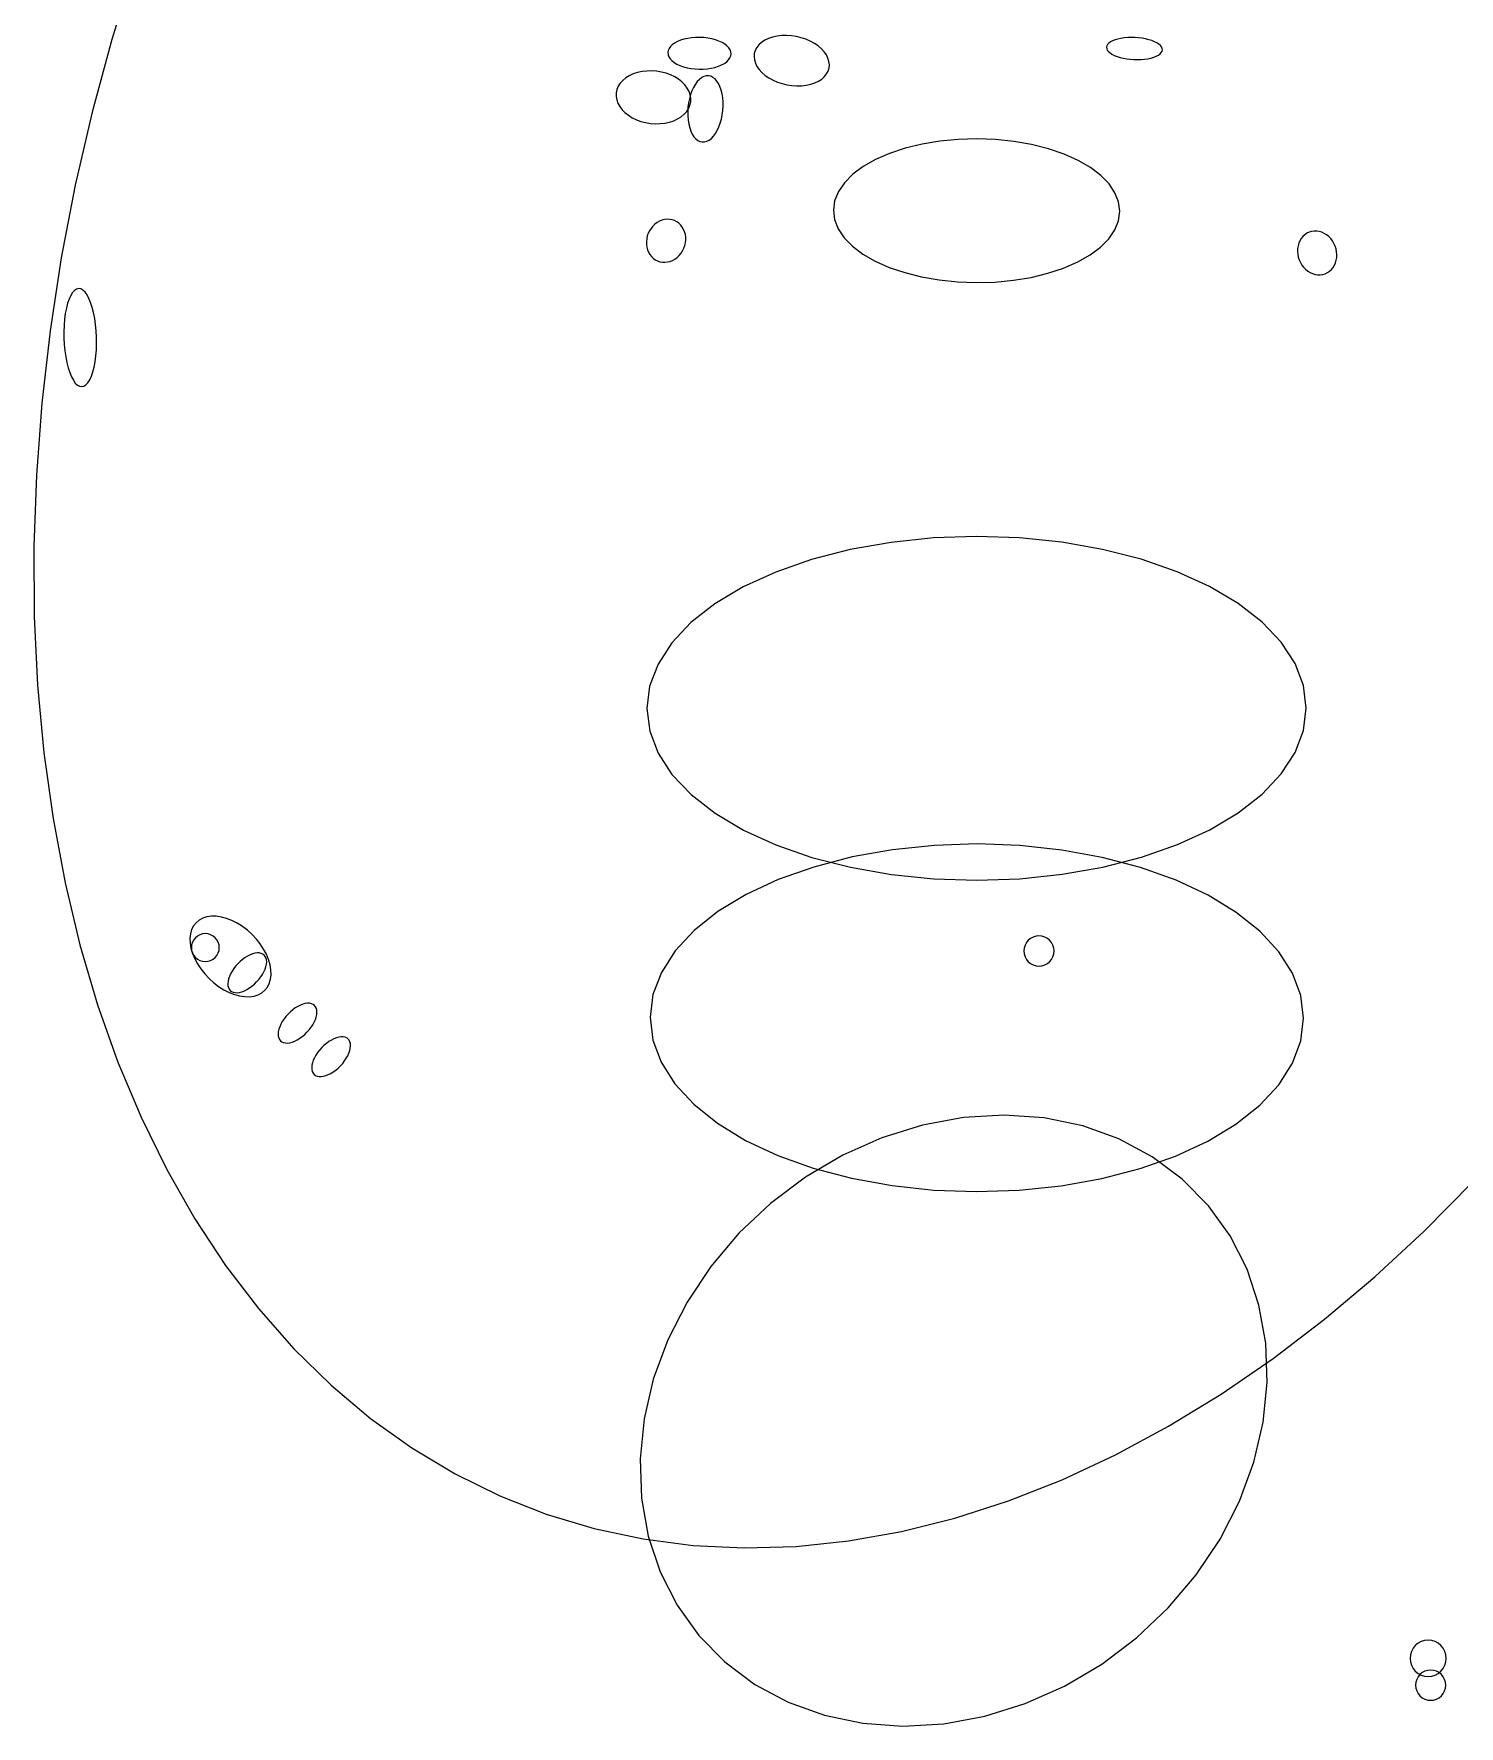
# Model space of a CAD drawing. Extents: x -1 to 217, y -22 to 302.
# Drawn here: x 134.99 to 170.96, y 23.6 to 66.29 of the extents above; entities that cross this region are included whole.
import ezdxf

# ---------------------------------------------------------------- set-up
doc = ezdxf.new("R2010")
doc.units = 0

msp = doc.modelspace()

# ---------------------------------------------------------------- linework, layer by layer
at = {"layer": 'CIRCLES'}
for p, q in [((139.184, 43.569), (139.123, 43.536)), ((139.25, 43.589), (139.184, 43.569)), ((139.319, 43.596), (139.25, 43.589)), ((139.388, 43.589), (139.319, 43.596)), ((139.454, 43.569), (139.388, 43.589)), ((139.515, 43.536), (139.454, 43.569)), ((138.973, 43.312), (138.967, 43.243)), ((138.967, 43.243), (138.973, 43.175)), ((138.994, 43.378), (138.973, 43.312)), ((138.973, 43.175), (138.994, 43.109)), ((139.026, 43.439), (138.994, 43.378)), ((139.07, 43.493), (139.026, 43.439)), ((139.123, 43.536), (139.07, 43.493)), ((139.568, 43.493), (139.515, 43.536)), ((139.612, 43.439), (139.568, 43.493)), ((139.644, 43.378), (139.612, 43.439)), ((139.665, 43.312), (139.644, 43.378)), ((139.644, 43.109), (139.665, 43.175)), ((139.671, 43.243), (139.665, 43.312)), ((139.665, 43.175), (139.671, 43.243)), ((159.984, 43.233), (159.977, 43.159)), ((159.977, 43.159), (159.984, 43.084)), ((160.006, 43.305), (159.984, 43.233)), ((160.041, 43.371), (160.006, 43.305)), ((160.089, 43.429), (160.041, 43.371)), ((160.147, 43.476), (160.089, 43.429)), ((160.213, 43.511), (160.147, 43.476)), ((160.284, 43.533), (160.213, 43.511)), ((160.359, 43.54), (160.284, 43.533)), ((160.433, 43.533), (160.359, 43.54)), ((160.505, 43.511), (160.433, 43.533)), ((160.571, 43.476), (160.505, 43.511)), ((160.628, 43.429), (160.571, 43.476)), ((160.676, 43.371), (160.628, 43.429)), ((160.711, 43.305), (160.676, 43.371)), ((160.733, 43.233), (160.711, 43.305)), ((160.74, 43.159), (160.733, 43.233)), ((160.733, 43.084), (160.74, 43.159)), ((138.994, 43.109), (139.026, 43.048)), ((139.026, 43.048), (139.07, 42.994)), ((139.07, 42.994), (139.123, 42.951)), ((139.123, 42.951), (139.184, 42.918)), ((139.184, 42.918), (139.25, 42.898)), ((139.25, 42.898), (139.319, 42.891)), ((139.319, 42.891), (139.388, 42.898)), ((139.388, 42.898), (139.454, 42.918)), ((139.454, 42.918), (139.515, 42.951)), ((139.515, 42.951), (139.568, 42.994)), ((139.568, 42.994), (139.612, 43.048)), ((139.612, 43.048), (139.644, 43.109)), ((159.984, 43.084), (160.006, 43.013)), ((160.006, 43.013), (160.041, 42.947)), ((160.041, 42.947), (160.089, 42.889)), ((160.089, 42.889), (160.147, 42.842)), ((160.147, 42.842), (160.213, 42.806)), ((160.213, 42.806), (160.284, 42.785)), ((160.284, 42.785), (160.359, 42.777)), ((160.359, 42.777), (160.433, 42.785)), ((160.433, 42.785), (160.505, 42.806)), ((160.505, 42.806), (160.571, 42.842)), ((160.571, 42.842), (160.628, 42.889)), ((160.628, 42.889), (160.676, 42.947)), ((160.676, 42.947), (160.711, 43.013)), ((160.711, 43.013), (160.733, 43.084)), ((169.856, 25.639), (169.799, 25.57)), ((169.926, 25.696), (169.856, 25.639)), ((170.005, 25.738), (169.926, 25.696)), ((170.091, 25.764), (170.005, 25.738)), ((170.18, 25.773), (170.091, 25.764)), ((170.269, 25.764), (170.18, 25.773)), ((170.355, 25.738), (170.269, 25.764)), ((170.434, 25.696), (170.355, 25.738)), ((170.504, 25.639), (170.434, 25.696)), ((170.561, 25.57), (170.504, 25.639)), ((169.731, 25.405), (169.722, 25.315)), ((169.722, 25.315), (169.731, 25.226)), ((169.757, 25.491), (169.731, 25.405)), ((169.731, 25.226), (169.757, 25.14)), ((169.799, 25.57), (169.757, 25.491)), ((170.603, 25.491), (170.561, 25.57)), ((170.629, 25.405), (170.603, 25.491)), ((170.603, 25.14), (170.629, 25.226)), ((170.638, 25.315), (170.629, 25.405)), ((170.629, 25.226), (170.638, 25.315)), ((169.757, 25.14), (169.799, 25.061)), ((169.799, 25.061), (169.856, 24.992)), ((169.856, 24.992), (169.926, 24.935)), ((169.891, 24.784), (169.869, 24.712)), ((169.926, 24.85), (169.891, 24.784)), ((169.926, 24.935), (170.005, 24.892)), ((169.974, 24.908), (169.926, 24.85)), ((170.031, 24.955), (169.974, 24.908)), ((170.005, 24.892), (170.091, 24.866)), ((170.097, 24.991), (170.031, 24.955)), ((170.091, 24.866), (170.18, 24.857)), ((170.169, 25.012), (170.097, 24.991)), ((170.244, 25.02), (170.169, 25.012)), ((170.18, 24.857), (170.269, 24.866)), ((170.318, 25.012), (170.244, 25.02)), ((170.269, 24.866), (170.355, 24.892)), ((170.39, 24.991), (170.318, 25.012)), ((170.355, 24.892), (170.434, 24.935)), ((170.456, 24.955), (170.39, 24.991)), ((170.434, 24.935), (170.504, 24.992)), ((170.513, 24.908), (170.456, 24.955)), ((170.504, 24.992), (170.561, 25.061)), ((170.561, 24.85), (170.513, 24.908)), ((170.561, 25.061), (170.603, 25.14)), ((170.596, 24.784), (170.561, 24.85)), ((170.618, 24.712), (170.596, 24.784)), ((169.869, 24.712), (169.862, 24.638)), ((169.862, 24.638), (169.869, 24.564)), ((169.869, 24.564), (169.891, 24.492)), ((169.891, 24.492), (169.926, 24.426)), ((169.926, 24.426), (169.974, 24.368)), ((169.974, 24.368), (170.031, 24.321)), ((170.456, 24.321), (170.513, 24.368)), ((170.513, 24.368), (170.561, 24.426)), ((170.561, 24.426), (170.596, 24.492)), ((170.596, 24.492), (170.618, 24.564)), ((170.625, 24.638), (170.618, 24.712)), ((170.618, 24.564), (170.625, 24.638)), ((170.031, 24.321), (170.097, 24.285)), ((170.097, 24.285), (170.169, 24.264)), ((170.169, 24.264), (170.244, 24.256)), ((170.244, 24.256), (170.318, 24.264)), ((170.318, 24.264), (170.39, 24.285)), ((170.39, 24.285), (170.456, 24.321))]:
    msp.add_line(p, q, dxfattribs=at)
at = {"layer": 'ELLIPSES'}
for p, q in [((137.52, 67.967), (136.957, 66.149)), ((151.493, 66.181), (151.399, 66.16)), ((151.592, 66.196), (151.493, 66.181)), ((151.694, 66.204), (151.592, 66.196)), ((151.799, 66.205), (151.694, 66.204)), ((151.903, 66.2), (151.799, 66.205)), ((152.005, 66.187), (151.903, 66.2)), ((152.103, 66.168), (152.005, 66.187)), ((153.534, 66.177), (153.441, 66.133)), ((153.637, 66.212), (153.534, 66.177)), ((153.748, 66.236), (153.637, 66.212)), ((153.866, 66.25), (153.748, 66.236)), ((153.987, 66.253), (153.866, 66.25)), ((154.111, 66.245), (153.987, 66.253)), ((154.236, 66.226), (154.111, 66.245)), ((154.358, 66.197), (154.236, 66.226)), ((154.476, 66.158), (154.358, 66.197)), ((162.426, 66.179), (162.348, 66.163)), ((162.509, 66.191), (162.426, 66.179)), ((162.597, 66.199), (162.509, 66.191)), ((162.688, 66.202), (162.597, 66.199)), ((162.78, 66.2), (162.688, 66.202)), ((162.872, 66.194), (162.78, 66.2)), ((162.962, 66.182), (162.872, 66.194)), ((163.049, 66.167), (162.962, 66.182)), ((136.957, 66.149), (136.463, 64.319)), ((151.001, 65.873), (150.993, 65.821)), ((150.993, 65.821), (150.999, 65.768)), ((150.999, 65.768), (151.018, 65.716)), ((151.022, 65.924), (151.001, 65.873)), ((151.057, 65.973), (151.022, 65.924)), ((151.104, 66.019), (151.057, 65.973)), ((151.163, 66.061), (151.104, 66.019)), ((151.232, 66.099), (151.163, 66.061)), ((151.312, 66.132), (151.232, 66.099)), ((151.399, 66.16), (151.312, 66.132)), ((152.196, 66.143), (152.103, 66.168)), ((152.282, 66.112), (152.196, 66.143)), ((152.36, 66.076), (152.282, 66.112)), ((152.428, 66.035), (152.36, 66.076)), ((152.485, 65.991), (152.428, 66.035)), ((152.53, 65.943), (152.485, 65.991)), ((152.563, 65.892), (152.53, 65.943)), ((152.582, 65.84), (152.563, 65.892)), ((152.58, 65.736), (152.588, 65.788)), ((152.588, 65.788), (152.582, 65.84)), ((153.174, 65.801), (153.167, 65.72)), ((153.198, 65.878), (153.174, 65.801)), ((153.237, 65.952), (153.198, 65.878)), ((153.291, 66.019), (153.237, 65.952)), ((153.36, 66.08), (153.291, 66.019)), ((153.441, 66.133), (153.36, 66.08)), ((154.587, 66.11), (154.476, 66.158)), ((154.691, 66.053), (154.587, 66.11)), ((154.785, 65.989), (154.691, 66.053)), ((154.868, 65.918), (154.785, 65.989)), ((154.937, 65.843), (154.868, 65.918)), ((154.993, 65.763), (154.937, 65.843)), ((155.034, 65.681), (154.993, 65.763)), ((162.07, 65.991), (162.062, 65.956)), ((162.062, 65.956), (162.067, 65.919)), ((162.067, 65.919), (162.083, 65.883)), ((162.09, 66.026), (162.07, 65.991)), ((162.083, 65.883), (162.111, 65.847)), ((162.121, 66.059), (162.09, 66.026)), ((162.111, 65.847), (162.151, 65.813)), ((162.163, 66.09), (162.121, 66.059)), ((162.151, 65.813), (162.2, 65.78)), ((162.216, 66.117), (162.163, 66.09)), ((162.2, 65.78), (162.26, 65.75)), ((162.278, 66.142), (162.216, 66.117)), ((162.26, 65.75), (162.328, 65.723)), ((162.348, 66.163), (162.278, 66.142)), ((163.13, 66.147), (163.049, 66.167)), ((163.206, 66.123), (163.13, 66.147)), ((163.274, 66.096), (163.206, 66.123)), ((163.334, 66.066), (163.274, 66.096)), ((163.319, 65.729), (163.371, 65.757)), ((163.384, 66.034), (163.334, 66.066)), ((163.371, 65.757), (163.413, 65.788)), ((163.423, 66), (163.384, 66.034)), ((163.413, 65.788), (163.445, 65.821)), ((163.451, 65.964), (163.423, 66)), ((163.445, 65.821), (163.464, 65.855)), ((163.467, 65.928), (163.451, 65.964)), ((163.464, 65.855), (163.472, 65.891)), ((163.472, 65.891), (163.467, 65.928)), ((150.227, 65.318), (150.119, 65.283)), ((150.342, 65.344), (150.227, 65.318)), ((150.462, 65.357), (150.342, 65.344)), ((150.584, 65.36), (150.462, 65.357)), ((150.707, 65.351), (150.584, 65.36)), ((150.829, 65.331), (150.707, 65.351)), ((150.948, 65.3), (150.829, 65.331)), ((151.018, 65.716), (151.051, 65.666)), ((151.051, 65.666), (151.096, 65.618)), ((151.096, 65.618), (151.153, 65.573)), ((151.153, 65.573), (151.221, 65.532)), ((151.221, 65.532), (151.299, 65.496)), ((151.299, 65.496), (151.385, 65.465)), ((151.385, 65.465), (151.478, 65.44)), ((151.478, 65.44), (151.576, 65.421)), ((151.576, 65.421), (151.678, 65.409)), ((151.678, 65.409), (151.782, 65.403)), ((151.782, 65.403), (151.886, 65.405)), ((151.886, 65.405), (151.989, 65.413)), ((151.989, 65.413), (152.088, 65.428)), ((152.088, 65.428), (152.182, 65.449)), ((152.182, 65.449), (152.269, 65.476)), ((152.269, 65.476), (152.348, 65.509)), ((152.348, 65.509), (152.418, 65.547)), ((152.418, 65.547), (152.477, 65.59)), ((152.477, 65.59), (152.524, 65.636)), ((152.524, 65.636), (152.558, 65.685)), ((152.558, 65.685), (152.58, 65.736)), ((153.167, 65.72), (153.176, 65.637)), ((153.176, 65.637), (153.201, 65.554)), ((153.201, 65.554), (153.242, 65.472)), ((153.242, 65.472), (153.297, 65.392)), ((153.297, 65.392), (153.367, 65.317)), ((153.367, 65.317), (153.45, 65.246)), ((154.998, 65.283), (155.037, 65.357)), ((155.059, 65.598), (155.034, 65.681)), ((155.037, 65.357), (155.06, 65.435)), ((155.068, 65.516), (155.059, 65.598)), ((155.06, 65.435), (155.068, 65.516)), ((162.328, 65.723), (162.404, 65.7)), ((162.404, 65.7), (162.486, 65.68)), ((162.486, 65.68), (162.573, 65.664)), ((162.573, 65.664), (162.663, 65.653)), ((162.663, 65.653), (162.755, 65.647)), ((162.755, 65.647), (162.847, 65.645)), ((162.847, 65.645), (162.937, 65.648)), ((162.937, 65.648), (163.025, 65.655)), ((163.025, 65.655), (163.109, 65.668)), ((163.109, 65.668), (163.186, 65.684)), ((163.186, 65.684), (163.257, 65.705)), ((163.257, 65.705), (163.319, 65.729)), ((149.708, 64.889), (149.69, 64.804)), ((149.742, 64.971), (149.708, 64.889)), ((149.791, 65.047), (149.742, 64.971)), ((149.855, 65.118), (149.791, 65.047)), ((149.931, 65.182), (149.855, 65.118)), ((150.02, 65.237), (149.931, 65.182)), ((150.119, 65.283), (150.02, 65.237)), ((151.061, 65.259), (150.948, 65.3)), ((151.167, 65.208), (151.061, 65.259)), ((151.264, 65.148), (151.167, 65.208)), ((151.349, 65.08), (151.264, 65.148)), ((151.423, 65.006), (151.349, 65.08)), ((151.483, 64.926), (151.423, 65.006)), ((151.528, 64.842), (151.483, 64.926)), ((151.64, 64.943), (151.599, 64.856)), ((151.686, 65.022), (151.64, 64.943)), ((151.736, 65.09), (151.686, 65.022)), ((151.79, 65.146), (151.736, 65.09)), ((151.846, 65.189), (151.79, 65.146)), ((151.904, 65.219), (151.846, 65.189)), ((151.962, 65.235), (151.904, 65.219)), ((152.02, 65.237), (151.962, 65.235)), ((152.077, 65.224), (152.02, 65.237)), ((152.131, 65.197), (152.077, 65.224)), ((152.183, 65.157), (152.131, 65.197)), ((152.229, 65.104), (152.183, 65.157)), ((152.271, 65.038), (152.229, 65.104)), ((152.308, 64.962), (152.271, 65.038)), ((152.338, 64.876), (152.308, 64.962)), ((153.45, 65.246), (153.544, 65.182)), ((153.544, 65.182), (153.648, 65.126)), ((153.648, 65.126), (153.759, 65.077)), ((153.759, 65.077), (153.877, 65.038)), ((153.877, 65.038), (153.999, 65.009)), ((153.999, 65.009), (154.124, 64.991)), ((154.124, 64.991), (154.248, 64.983)), ((154.248, 64.983), (154.369, 64.986)), ((154.369, 64.986), (154.487, 64.999)), ((154.487, 64.999), (154.598, 65.024)), ((154.598, 65.024), (154.701, 65.058)), ((154.701, 65.058), (154.794, 65.102)), ((154.794, 65.102), (154.875, 65.155)), ((154.875, 65.155), (154.944, 65.216)), ((154.944, 65.216), (154.998, 65.283)), ((149.69, 64.804), (149.688, 64.717)), ((149.688, 64.717), (149.702, 64.63)), ((149.702, 64.63), (149.732, 64.544)), ((149.732, 64.544), (149.777, 64.46)), ((151.515, 64.552), (151.5, 64.444)), ((151.536, 64.658), (151.515, 64.552)), ((151.518, 64.416), (151.551, 64.497)), ((151.558, 64.756), (151.528, 64.842)), ((151.565, 64.76), (151.536, 64.658)), ((151.551, 64.497), (151.57, 64.582)), ((151.572, 64.669), (151.558, 64.756)), ((151.599, 64.856), (151.565, 64.76)), ((151.57, 64.582), (151.572, 64.669)), ((152.361, 64.782), (152.338, 64.876)), ((152.377, 64.682), (152.361, 64.782)), ((152.386, 64.577), (152.377, 64.682)), ((152.38, 64.359), (152.387, 64.469)), ((152.387, 64.469), (152.386, 64.577)), ((136.463, 64.319), (136.038, 62.48)), ((149.777, 64.46), (149.837, 64.381)), ((149.837, 64.381), (149.91, 64.306)), ((149.91, 64.306), (149.996, 64.239)), ((149.996, 64.239), (150.093, 64.179)), ((150.093, 64.179), (150.198, 64.128)), ((150.198, 64.128), (150.312, 64.086)), ((150.312, 64.086), (150.43, 64.055)), ((150.43, 64.055), (150.552, 64.035)), ((150.552, 64.035), (150.675, 64.026)), ((150.798, 64.029), (150.918, 64.043)), ((150.918, 64.043), (151.032, 64.068)), ((151.032, 64.068), (151.14, 64.104)), ((151.14, 64.104), (151.239, 64.149)), ((151.239, 64.149), (151.328, 64.205)), ((151.328, 64.205), (151.405, 64.268)), ((151.405, 64.268), (151.468, 64.339)), ((151.468, 64.339), (151.518, 64.416)), ((151.5, 64.444), (151.494, 64.334)), ((151.494, 64.334), (151.495, 64.226)), ((151.495, 64.226), (151.503, 64.121)), ((151.503, 64.121), (151.519, 64.02)), ((152.281, 63.947), (152.316, 64.043)), ((152.316, 64.043), (152.344, 64.144)), ((152.344, 64.144), (152.366, 64.251)), ((152.366, 64.251), (152.38, 64.359)), ((150.675, 64.026), (150.798, 64.029)), ((151.519, 64.02), (151.543, 63.926)), ((151.543, 63.926), (151.573, 63.841)), ((151.573, 63.841), (151.609, 63.764)), ((151.609, 63.764), (151.651, 63.699)), ((151.651, 63.699), (151.698, 63.646)), ((151.698, 63.646), (151.749, 63.605)), ((151.977, 63.584), (152.035, 63.614)), ((152.035, 63.614), (152.091, 63.657)), ((152.091, 63.657), (152.144, 63.713)), ((152.144, 63.713), (152.195, 63.781)), ((152.195, 63.781), (152.24, 63.859)), ((152.24, 63.859), (152.281, 63.947)), ((158.32, 63.631), (157.856, 63.586)), ((158.791, 63.644), (158.32, 63.631)), ((159.263, 63.627), (158.791, 63.644)), ((159.727, 63.579), (159.263, 63.627)), ((151.749, 63.605), (151.803, 63.579)), ((151.803, 63.579), (151.86, 63.566)), ((151.86, 63.566), (151.918, 63.568)), ((151.918, 63.568), (151.977, 63.584)), ((156.589, 63.279), (156.233, 63.124)), ((156.983, 63.409), (156.589, 63.279)), ((157.408, 63.512), (156.983, 63.409)), ((157.856, 63.586), (157.408, 63.512)), ((160.174, 63.501), (159.727, 63.579)), ((160.598, 63.394), (160.174, 63.501)), ((160.99, 63.261), (160.598, 63.394)), ((161.345, 63.103), (160.99, 63.261)), ((155.921, 62.947), (155.657, 62.751)), ((156.233, 63.124), (155.921, 62.947)), ((161.656, 62.923), (161.345, 63.103)), ((161.918, 62.725), (161.656, 62.923)), ((136.038, 62.48), (135.684, 60.64)), ((155.447, 62.539), (155.295, 62.315)), ((155.657, 62.751), (155.447, 62.539)), ((162.126, 62.512), (161.918, 62.725)), ((162.277, 62.287), (162.126, 62.512)), ((155.201, 62.083), (155.169, 61.847)), ((155.295, 62.315), (155.201, 62.083)), ((162.369, 62.054), (162.277, 62.287)), ((162.398, 61.817), (162.369, 62.054)), ((150.666, 61.492), (150.615, 61.443)), ((150.722, 61.533), (150.666, 61.492)), ((150.782, 61.567), (150.722, 61.533)), ((150.844, 61.592), (150.782, 61.567)), ((150.909, 61.609), (150.844, 61.592)), ((150.974, 61.616), (150.909, 61.609)), ((151.038, 61.614), (150.974, 61.616)), ((151.101, 61.602), (151.038, 61.614)), ((151.162, 61.582), (151.101, 61.602)), ((151.218, 61.553), (151.162, 61.582)), ((151.271, 61.516), (151.218, 61.553)), ((151.317, 61.471), (151.271, 61.516)), ((155.169, 61.847), (155.199, 61.61)), ((155.199, 61.61), (155.291, 61.377)), ((162.273, 61.348), (162.367, 61.581)), ((162.367, 61.581), (162.398, 61.817)), ((150.458, 61.125), (150.451, 61.054)), ((150.451, 61.054), (150.451, 60.984)), ((150.474, 61.195), (150.458, 61.125)), ((150.499, 61.263), (150.474, 61.195)), ((150.53, 61.328), (150.499, 61.263)), ((150.569, 61.388), (150.53, 61.328)), ((150.615, 61.443), (150.569, 61.388)), ((151.357, 61.419), (151.317, 61.471)), ((151.39, 61.362), (151.357, 61.419)), ((151.416, 61.299), (151.39, 61.362)), ((151.434, 61.233), (151.416, 61.299)), ((151.443, 61.164), (151.434, 61.233)), ((151.436, 61.022), (151.444, 61.093)), ((151.444, 61.093), (151.443, 61.164)), ((155.291, 61.377), (155.442, 61.152)), ((155.442, 61.152), (155.65, 60.938)), ((161.91, 60.913), (162.12, 61.125)), ((162.12, 61.125), (162.273, 61.348)), ((166.944, 61.077), (166.916, 61.014)), ((166.978, 61.134), (166.944, 61.077)), ((167.02, 61.184), (166.978, 61.134)), ((167.068, 61.228), (167.02, 61.184)), ((167.121, 61.263), (167.068, 61.228)), ((167.178, 61.291), (167.121, 61.263)), ((167.239, 61.309), (167.178, 61.291)), ((167.302, 61.318), (167.239, 61.309)), ((167.367, 61.317), (167.302, 61.318)), ((167.432, 61.308), (167.367, 61.317)), ((167.495, 61.288), (167.432, 61.308)), ((167.557, 61.26), (167.495, 61.288)), ((167.616, 61.224), (167.557, 61.26)), ((167.671, 61.179), (167.616, 61.224)), ((167.721, 61.128), (167.671, 61.179)), ((167.765, 61.071), (167.721, 61.128)), ((167.802, 61.008), (167.765, 61.071)), ((135.684, 60.64), (135.401, 58.804)), ((150.451, 60.984), (150.461, 60.915)), ((150.461, 60.915), (150.478, 60.848)), ((150.478, 60.848), (150.504, 60.786)), ((150.504, 60.786), (150.537, 60.728)), ((150.537, 60.728), (150.577, 60.677)), ((150.577, 60.677), (150.624, 60.632)), ((150.624, 60.632), (150.676, 60.595)), ((151.172, 60.614), (151.228, 60.656)), ((151.228, 60.656), (151.279, 60.704)), ((151.279, 60.704), (151.325, 60.759)), ((151.325, 60.759), (151.364, 60.82)), ((151.364, 60.82), (151.396, 60.884)), ((151.396, 60.884), (151.42, 60.952)), ((151.42, 60.952), (151.436, 61.022)), ((155.65, 60.938), (155.912, 60.74)), ((155.912, 60.74), (156.223, 60.561)), ((161.335, 60.54), (161.647, 60.717)), ((161.647, 60.717), (161.91, 60.913)), ((166.886, 60.878), (166.883, 60.807)), ((166.883, 60.807), (166.889, 60.734)), ((166.897, 60.948), (166.886, 60.878)), ((166.889, 60.734), (166.903, 60.663)), ((166.916, 61.014), (166.897, 60.948)), ((166.903, 60.663), (166.926, 60.593)), ((167.832, 60.941), (167.802, 61.008)), ((167.855, 60.871), (167.832, 60.941)), ((167.869, 60.799), (167.855, 60.871)), ((167.861, 60.586), (167.872, 60.656)), ((167.875, 60.727), (167.869, 60.799)), ((167.872, 60.656), (167.875, 60.727)), ((150.676, 60.595), (150.732, 60.566)), ((150.732, 60.566), (150.793, 60.545)), ((150.793, 60.545), (150.856, 60.534)), ((150.856, 60.534), (150.92, 60.532)), ((150.92, 60.532), (150.986, 60.539)), ((150.986, 60.539), (151.05, 60.555)), ((151.05, 60.555), (151.113, 60.58)), ((151.113, 60.58), (151.172, 60.614)), ((156.223, 60.561), (156.578, 60.403)), ((156.578, 60.403), (156.97, 60.27)), ((156.97, 60.27), (157.394, 60.163)), ((160.16, 60.152), (160.585, 60.255)), ((160.585, 60.255), (160.978, 60.385)), ((160.978, 60.385), (161.335, 60.54)), ((166.926, 60.593), (166.956, 60.526)), ((166.956, 60.526), (166.993, 60.463)), ((166.993, 60.463), (167.037, 60.406)), ((167.037, 60.406), (167.087, 60.354)), ((167.087, 60.354), (167.142, 60.31)), ((167.142, 60.31), (167.201, 60.274)), ((167.201, 60.274), (167.263, 60.245)), ((167.263, 60.245), (167.327, 60.226)), ((167.327, 60.226), (167.391, 60.216)), ((167.391, 60.216), (167.456, 60.216)), ((167.456, 60.216), (167.519, 60.225)), ((167.519, 60.225), (167.58, 60.243)), ((167.58, 60.243), (167.638, 60.27)), ((167.638, 60.27), (167.691, 60.306)), ((167.691, 60.306), (167.738, 60.35)), ((167.738, 60.35), (167.78, 60.4)), ((167.78, 60.4), (167.815, 60.457)), ((167.815, 60.457), (167.842, 60.52)), ((167.842, 60.52), (167.861, 60.586)), ((135.969, 59.769), (135.923, 59.696)), ((136.018, 59.823), (135.969, 59.769)), ((136.07, 59.856), (136.018, 59.823)), ((136.124, 59.868), (136.07, 59.856)), ((136.178, 59.859), (136.124, 59.868)), ((136.232, 59.83), (136.178, 59.859)), ((136.284, 59.779), (136.232, 59.83)), ((136.335, 59.709), (136.284, 59.779)), ((157.394, 60.163), (157.841, 60.085)), ((157.841, 60.085), (158.305, 60.037)), ((158.305, 60.037), (158.777, 60.019)), ((158.777, 60.019), (159.248, 60.033)), ((159.248, 60.033), (159.712, 60.077)), ((159.712, 60.077), (160.16, 60.152)), ((135.812, 59.374), (135.786, 59.239)), ((135.843, 59.497), (135.812, 59.374)), ((135.881, 59.605), (135.843, 59.497)), ((135.923, 59.696), (135.881, 59.605)), ((136.382, 59.621), (136.335, 59.709)), ((136.426, 59.515), (136.382, 59.621)), ((136.466, 59.395), (136.426, 59.515)), ((136.5, 59.261), (136.466, 59.395)), ((135.754, 58.939), (135.748, 58.781)), ((135.766, 59.093), (135.754, 58.939)), ((135.786, 59.239), (135.766, 59.093)), ((136.528, 59.117), (136.5, 59.261)), ((136.55, 58.964), (136.528, 59.117)), ((136.565, 58.806), (136.55, 58.964)), ((135.401, 58.804), (135.191, 56.976)), ((135.748, 58.781), (135.75, 58.619)), ((135.75, 58.619), (135.758, 58.458)), ((136.574, 58.644), (136.565, 58.806)), ((136.575, 58.483), (136.574, 58.644)), ((135.758, 58.458), (135.774, 58.299)), ((135.774, 58.299), (135.796, 58.147)), ((135.796, 58.147), (135.824, 58.002)), ((136.538, 58.024), (136.557, 58.17)), ((136.557, 58.17), (136.57, 58.324)), ((136.57, 58.324), (136.575, 58.483)), ((135.824, 58.002), (135.858, 57.869)), ((135.858, 57.869), (135.897, 57.748)), ((135.897, 57.748), (135.941, 57.643)), ((135.941, 57.643), (135.989, 57.554)), ((136.401, 57.567), (136.443, 57.658)), ((136.443, 57.658), (136.48, 57.766)), ((136.48, 57.766), (136.512, 57.889)), ((136.512, 57.889), (136.538, 58.024)), ((135.989, 57.554), (136.039, 57.484)), ((136.039, 57.484), (136.092, 57.434)), ((136.092, 57.434), (136.146, 57.404)), ((136.146, 57.404), (136.2, 57.395)), ((136.2, 57.395), (136.253, 57.407)), ((136.253, 57.407), (136.305, 57.44)), ((136.305, 57.44), (136.355, 57.494)), ((136.355, 57.494), (136.401, 57.567)), ((135.191, 56.976), (135.055, 55.162)), ((135.055, 55.162), (134.992, 53.368)), ((134.992, 53.368), (135.003, 51.6)), ((156.626, 53.467), (155.596, 53.284)), ((157.694, 53.579), (156.626, 53.467)), ((158.78, 53.617), (157.694, 53.579)), ((159.866, 53.581), (158.78, 53.617)), ((160.934, 53.471), (159.866, 53.581)), ((161.964, 53.29), (160.934, 53.471)), ((154.62, 53.032), (153.715, 52.716)), ((155.596, 53.284), (154.62, 53.032)), ((162.941, 53.04), (161.964, 53.29)), ((163.846, 52.725), (162.941, 53.04)), ((153.715, 52.716), (152.897, 52.342)), ((164.665, 52.352), (163.846, 52.725)), ((152.897, 52.342), (152.18, 51.914)), ((165.383, 51.926), (164.665, 52.352)), ((152.18, 51.914), (151.575, 51.442)), ((165.988, 51.455), (165.383, 51.926)), ((135.003, 51.6), (135.087, 49.862)), ((151.575, 51.442), (151.094, 50.933)), ((166.47, 50.947), (165.988, 51.455)), ((151.094, 50.933), (150.745, 50.395)), ((166.82, 50.41), (166.47, 50.947)), ((150.745, 50.395), (150.533, 49.839)), ((167.033, 49.853), (166.82, 50.41)), ((135.087, 49.862), (135.245, 48.159)), ((150.533, 49.839), (150.462, 49.273)), ((167.105, 49.287), (167.033, 49.853)), ((150.462, 49.273), (150.534, 48.707)), ((167.034, 48.721), (167.105, 49.287)), ((150.534, 48.707), (150.747, 48.15)), ((166.822, 48.165), (167.034, 48.721)), ((135.245, 48.159), (135.477, 46.497)), ((150.747, 48.15), (151.097, 47.613)), ((166.473, 47.627), (166.822, 48.165)), ((151.097, 47.613), (151.579, 47.105)), ((165.992, 47.118), (166.473, 47.627)), ((151.579, 47.105), (152.184, 46.634)), ((165.388, 46.646), (165.992, 47.118)), ((152.184, 46.634), (152.902, 46.208)), ((164.67, 46.219), (165.388, 46.646)), ((135.477, 46.497), (135.78, 44.881)), ((152.902, 46.208), (153.721, 45.835)), ((163.852, 45.844), (164.67, 46.219)), ((153.721, 45.835), (154.626, 45.52)), ((156.663, 45.712), (155.642, 45.53)), ((157.722, 45.823), (156.663, 45.712)), ((158.798, 45.859), (157.722, 45.823)), ((159.874, 45.819), (158.798, 45.859)), ((160.932, 45.706), (159.874, 45.819)), ((161.953, 45.52), (160.932, 45.706)), ((162.948, 45.528), (163.852, 45.844)), ((154.674, 45.277), (153.776, 44.96)), ((154.626, 45.52), (155.603, 45.27)), ((155.642, 45.53), (154.674, 45.277)), ((155.603, 45.27), (156.634, 45.089)), ((160.941, 45.093), (161.972, 45.276)), ((162.92, 45.265), (161.953, 45.52)), ((161.972, 45.276), (162.948, 45.528)), ((163.817, 44.945), (162.92, 45.265)), ((135.78, 44.881), (136.155, 43.315)), ((153.776, 44.96), (152.965, 44.583)), ((156.634, 45.089), (157.701, 44.979)), ((157.701, 44.979), (158.787, 44.943)), ((158.787, 44.943), (159.874, 44.981)), ((159.874, 44.981), (160.941, 45.093)), ((164.627, 44.565), (163.817, 44.945)), ((152.965, 44.583), (152.253, 44.153)), ((165.338, 44.133), (164.627, 44.565)), ((139.256, 43.985), (139.164, 43.936)), ((139.36, 44.018), (139.256, 43.985)), ((139.474, 44.034), (139.36, 44.018)), ((139.596, 44.033), (139.474, 44.034)), ((139.724, 44.014), (139.596, 44.033)), ((139.856, 43.978), (139.724, 44.014)), ((139.99, 43.926), (139.856, 43.978)), ((152.253, 44.153), (151.653, 43.677)), ((165.936, 43.655), (165.338, 44.133)), ((138.944, 43.594), (138.931, 43.479)), ((138.975, 43.698), (138.944, 43.594)), ((139.022, 43.791), (138.975, 43.698)), ((139.086, 43.871), (139.022, 43.791)), ((139.164, 43.936), (139.086, 43.871)), ((140.124, 43.858), (139.99, 43.926)), ((140.254, 43.776), (140.124, 43.858)), ((140.38, 43.681), (140.254, 43.776)), ((140.498, 43.575), (140.38, 43.681)), ((140.607, 43.459), (140.498, 43.575)), ((151.653, 43.677), (151.175, 43.163)), ((166.413, 43.14), (165.936, 43.655)), ((136.155, 43.315), (136.601, 41.804)), ((138.931, 43.479), (138.935, 43.357)), ((138.935, 43.357), (138.957, 43.229)), ((138.957, 43.229), (138.996, 43.098)), ((140.704, 43.336), (140.607, 43.459)), ((140.789, 43.207), (140.704, 43.336)), ((140.86, 43.075), (140.789, 43.207)), ((151.175, 43.163), (150.828, 42.62)), ((166.759, 42.596), (166.413, 43.14)), ((138.996, 43.098), (139.051, 42.965)), ((139.051, 42.965), (139.121, 42.833)), ((139.121, 42.833), (139.206, 42.705)), ((139.206, 42.705), (139.304, 42.581)), ((140.036, 42.714), (139.993, 42.649)), ((140.085, 42.777), (140.036, 42.714)), ((140.139, 42.837), (140.085, 42.777)), ((140.197, 42.893), (140.139, 42.837)), ((140.258, 42.945), (140.197, 42.893)), ((140.321, 42.991), (140.258, 42.945)), ((140.386, 43.03), (140.321, 42.991)), ((140.449, 43.062), (140.386, 43.03)), ((140.512, 43.086), (140.449, 43.062)), ((140.573, 43.102), (140.512, 43.086)), ((140.63, 43.11), (140.573, 43.102)), ((140.682, 43.109), (140.63, 43.11)), ((140.73, 43.099), (140.682, 43.109)), ((140.771, 43.081), (140.73, 43.099)), ((140.806, 43.055), (140.771, 43.081)), ((140.798, 42.634), (140.827, 42.699)), ((140.834, 43.021), (140.806, 43.055)), ((140.827, 42.699), (140.849, 42.763)), ((140.853, 42.981), (140.834, 43.021)), ((140.849, 42.763), (140.862, 42.824)), ((140.865, 42.934), (140.853, 42.981)), ((140.915, 42.943), (140.86, 43.075)), ((140.862, 42.824), (140.868, 42.881)), ((140.868, 42.881), (140.865, 42.934)), ((140.954, 42.811), (140.915, 42.943)), ((140.975, 42.683), (140.954, 42.811)), ((139.304, 42.581), (139.413, 42.466)), ((139.413, 42.466), (139.531, 42.359)), ((139.531, 42.359), (139.656, 42.264)), ((139.656, 42.264), (139.787, 42.182)), ((139.892, 42.393), (139.887, 42.336)), ((139.887, 42.336), (139.89, 42.283)), ((139.89, 42.283), (139.902, 42.236)), ((139.906, 42.454), (139.892, 42.393)), ((139.927, 42.518), (139.906, 42.454)), ((139.957, 42.583), (139.927, 42.518)), ((139.993, 42.649), (139.957, 42.583)), ((140.433, 42.226), (140.496, 42.272)), ((140.496, 42.272), (140.557, 42.324)), ((140.557, 42.324), (140.615, 42.38)), ((140.615, 42.38), (140.669, 42.44)), ((140.669, 42.44), (140.718, 42.503)), ((140.718, 42.503), (140.761, 42.568)), ((140.761, 42.568), (140.798, 42.634)), ((140.888, 42.25), (140.935, 42.342)), ((140.935, 42.342), (140.966, 42.447)), ((140.966, 42.447), (140.979, 42.561)), ((140.979, 42.561), (140.975, 42.683)), ((150.828, 42.62), (150.616, 42.058)), ((166.968, 42.033), (166.759, 42.596)), ((139.787, 42.182), (139.92, 42.115)), ((139.902, 42.236), (139.921, 42.196)), ((139.92, 42.115), (140.054, 42.063)), ((139.921, 42.196), (139.949, 42.162)), ((139.949, 42.162), (139.983, 42.136)), ((139.983, 42.136), (140.025, 42.118)), ((140.025, 42.118), (140.072, 42.108)), ((140.054, 42.063), (140.186, 42.027)), ((140.072, 42.108), (140.125, 42.107)), ((140.125, 42.107), (140.182, 42.115)), ((140.182, 42.115), (140.242, 42.131)), ((140.186, 42.027), (140.315, 42.008)), ((140.242, 42.131), (140.305, 42.155)), ((140.305, 42.155), (140.369, 42.187)), ((140.315, 42.008), (140.437, 42.006)), ((140.369, 42.187), (140.433, 42.226)), ((140.437, 42.006), (140.551, 42.022)), ((140.551, 42.022), (140.655, 42.055)), ((140.655, 42.055), (140.746, 42.105)), ((140.746, 42.105), (140.825, 42.17)), ((140.825, 42.17), (140.888, 42.25)), ((141.9, 41.84), (141.843, 41.832)), ((141.952, 41.839), (141.9, 41.84)), ((142, 41.829), (141.952, 41.839)), ((150.616, 42.058), (150.545, 41.486)), ((167.038, 41.461), (166.968, 42.033)), ((136.601, 41.804), (137.115, 40.353)), ((141.306, 41.444), (141.263, 41.379)), ((141.355, 41.507), (141.306, 41.444)), ((141.409, 41.567), (141.355, 41.507)), ((141.467, 41.623), (141.409, 41.567)), ((141.528, 41.675), (141.467, 41.623)), ((141.591, 41.721), (141.528, 41.675)), ((141.656, 41.76), (141.591, 41.721)), ((141.719, 41.792), (141.656, 41.76)), ((141.782, 41.816), (141.719, 41.792)), ((141.843, 41.832), (141.782, 41.816)), ((142.041, 41.811), (142, 41.829)), ((142.076, 41.785), (142.041, 41.811)), ((142.068, 41.364), (142.097, 41.429)), ((142.104, 41.751), (142.076, 41.785)), ((142.097, 41.429), (142.119, 41.493)), ((142.123, 41.711), (142.104, 41.751)), ((142.119, 41.493), (142.132, 41.554)), ((142.135, 41.664), (142.123, 41.711)), ((142.132, 41.554), (142.138, 41.611)), ((142.138, 41.611), (142.135, 41.664)), ((150.545, 41.486), (150.615, 40.913)), ((166.967, 40.889), (167.038, 41.461)), ((141.162, 41.123), (141.157, 41.066)), ((141.157, 41.066), (141.16, 41.013)), ((141.16, 41.013), (141.172, 40.966)), ((141.176, 41.184), (141.162, 41.123)), ((141.197, 41.248), (141.176, 41.184)), ((141.227, 41.313), (141.197, 41.248)), ((141.263, 41.379), (141.227, 41.313)), ((141.703, 40.956), (141.766, 41.002)), ((141.766, 41.002), (141.827, 41.054)), ((141.827, 41.054), (141.885, 41.11)), ((141.885, 41.11), (141.939, 41.17)), ((141.939, 41.17), (141.988, 41.233)), ((141.988, 41.233), (142.031, 41.298)), ((142.031, 41.298), (142.068, 41.364)), ((142.689, 40.985), (142.629, 40.969)), ((142.746, 40.993), (142.689, 40.985)), ((142.799, 40.992), (142.746, 40.993)), ((142.847, 40.982), (142.799, 40.992)), ((142.888, 40.965), (142.847, 40.982)), ((141.172, 40.966), (141.191, 40.926)), ((141.191, 40.926), (141.219, 40.892)), ((141.219, 40.892), (141.253, 40.866)), ((141.253, 40.866), (141.295, 40.848)), ((141.295, 40.848), (141.342, 40.838)), ((141.342, 40.838), (141.395, 40.837)), ((141.395, 40.837), (141.452, 40.845)), ((141.452, 40.845), (141.512, 40.861)), ((141.512, 40.861), (141.575, 40.885)), ((141.575, 40.885), (141.639, 40.917)), ((141.639, 40.917), (141.703, 40.956)), ((142.153, 40.597), (142.11, 40.532)), ((142.202, 40.66), (142.153, 40.597)), ((142.256, 40.72), (142.202, 40.66)), ((142.314, 40.777), (142.256, 40.72)), ((142.375, 40.828), (142.314, 40.777)), ((142.438, 40.874), (142.375, 40.828)), ((142.502, 40.913), (142.438, 40.874)), ((142.566, 40.945), (142.502, 40.913)), ((142.629, 40.969), (142.566, 40.945)), ((142.923, 40.938), (142.888, 40.965)), ((142.915, 40.517), (142.944, 40.582)), ((142.95, 40.905), (142.923, 40.938)), ((142.944, 40.582), (142.966, 40.646)), ((142.97, 40.864), (142.95, 40.905)), ((142.966, 40.646), (142.979, 40.707)), ((142.981, 40.817), (142.97, 40.864)), ((142.979, 40.707), (142.984, 40.764)), ((142.984, 40.764), (142.981, 40.817)), ((150.615, 40.913), (150.824, 40.351)), ((166.755, 40.326), (166.967, 40.889)), ((137.115, 40.353), (137.697, 38.966)), ((142.009, 40.277), (142.004, 40.219)), ((142.004, 40.219), (142.007, 40.167)), ((142.007, 40.167), (142.018, 40.12)), ((142.022, 40.338), (142.009, 40.277)), ((142.044, 40.401), (142.022, 40.338)), ((142.073, 40.466), (142.044, 40.401)), ((142.11, 40.532), (142.073, 40.466)), ((142.55, 40.11), (142.613, 40.155)), ((142.613, 40.155), (142.674, 40.207)), ((142.674, 40.207), (142.732, 40.263)), ((142.732, 40.263), (142.786, 40.324)), ((142.786, 40.324), (142.835, 40.387)), ((142.835, 40.387), (142.878, 40.452)), ((142.878, 40.452), (142.915, 40.517)), ((150.824, 40.351), (151.17, 39.807)), ((166.408, 39.784), (166.755, 40.326)), ((142.018, 40.12), (142.038, 40.079)), ((142.038, 40.079), (142.065, 40.045)), ((142.065, 40.045), (142.1, 40.019)), ((142.1, 40.019), (142.141, 40.001)), ((142.141, 40.001), (142.189, 39.992)), ((142.189, 39.992), (142.242, 39.991)), ((142.242, 39.991), (142.299, 39.998)), ((142.299, 39.998), (142.359, 40.014)), ((142.359, 40.014), (142.422, 40.039)), ((142.422, 40.039), (142.486, 40.071)), ((142.486, 40.071), (142.55, 40.11)), ((151.17, 39.807), (151.646, 39.292)), ((165.93, 39.27), (166.408, 39.784)), ((151.646, 39.292), (152.245, 38.814)), ((137.697, 38.966), (138.345, 37.647)), ((158.453, 38.958), (157.418, 38.767)), ((159.483, 39.019), (158.453, 38.958)), ((160.492, 38.947), (159.483, 39.019)), ((161.462, 38.745), (160.492, 38.947)), ((165.33, 38.794), (165.93, 39.27)), ((152.245, 38.814), (152.955, 38.382)), ((156.396, 38.448), (155.406, 38.007)), ((157.418, 38.767), (156.396, 38.448)), ((162.376, 38.416), (161.462, 38.745)), ((164.618, 38.364), (165.33, 38.794)), ((152.955, 38.382), (153.766, 38.002)), ((153.766, 38.002), (154.662, 37.682)), ((155.406, 38.007), (154.463, 37.452)), ((163.218, 37.965), (162.376, 38.416)), ((163.806, 37.987), (164.618, 38.364)), ((138.345, 37.647), (139.056, 36.4)), ((154.662, 37.682), (155.629, 37.427)), ((161.941, 37.417), (162.909, 37.67)), ((162.909, 37.67), (163.806, 37.987)), ((163.975, 37.4), (163.218, 37.965)), ((154.463, 37.452), (153.584, 36.791)), ((155.629, 37.427), (156.651, 37.241)), ((156.651, 37.241), (157.708, 37.127)), ((159.861, 37.124), (160.919, 37.234)), ((160.919, 37.234), (161.941, 37.417)), ((164.633, 36.731), (163.975, 37.4)), ((170.076, 36.094), (171.288, 37.322)), ((153.584, 36.791), (152.785, 36.037)), ((157.708, 37.127), (158.785, 37.088)), ((158.785, 37.088), (159.861, 37.124)), ((165.181, 35.97), (164.633, 36.731)), ((139.056, 36.4), (139.829, 35.229)), ((152.785, 36.037), (152.078, 35.202)), ((165.609, 35.129), (165.181, 35.97)), ((168.833, 34.942), (170.076, 36.094)), ((139.829, 35.229), (140.662, 34.137)), ((152.078, 35.202), (151.476, 34.3)), ((165.911, 34.222), (165.609, 35.129)), ((167.563, 33.871), (168.833, 34.942)), ((151.476, 34.3), (150.989, 33.347)), ((166.081, 33.266), (165.911, 34.222)), ((140.662, 34.137), (141.552, 33.127)), ((166.27, 32.883), (167.563, 33.871)), ((150.989, 33.347), (150.625, 32.359)), ((141.552, 33.127), (142.495, 32.203)), ((164.957, 31.982), (166.27, 32.883)), ((166.116, 32.276), (166.081, 33.266)), ((142.495, 32.203), (143.491, 31.368)), ((150.625, 32.359), (150.391, 31.354)), ((166.016, 31.269), (166.116, 32.276)), ((163.629, 31.169), (164.957, 31.982)), ((143.491, 31.368), (144.534, 30.623)), ((150.391, 31.354), (150.291, 30.347)), ((162.288, 30.447), (163.629, 31.169)), ((165.782, 30.264), (166.016, 31.269)), ((144.534, 30.623), (145.623, 29.971)), ((150.291, 30.347), (150.326, 29.358)), ((160.941, 29.82), (162.288, 30.447)), ((145.623, 29.971), (146.754, 29.414)), ((165.419, 29.276), (165.782, 30.264)), ((159.589, 29.287), (160.941, 29.82)), ((146.754, 29.414), (147.924, 28.954)), ((150.326, 29.358), (150.496, 28.401)), ((158.238, 28.852), (159.589, 29.287)), ((164.932, 28.323), (165.419, 29.276)), ((147.924, 28.954), (149.129, 28.591)), ((156.892, 28.515), (158.238, 28.852)), ((149.129, 28.591), (150.366, 28.328)), ((150.366, 28.328), (151.63, 28.165)), ((150.496, 28.401), (150.798, 27.495)), ((154.228, 28.139), (155.554, 28.277)), ((155.554, 28.277), (156.892, 28.515)), ((164.329, 27.422), (164.932, 28.323)), ((151.63, 28.165), (152.919, 28.101)), ((152.919, 28.101), (154.228, 28.139)), ((150.798, 27.495), (151.227, 26.653)), ((163.623, 26.586), (164.329, 27.422)), ((151.227, 26.653), (151.775, 25.892)), ((162.823, 25.832), (163.623, 26.586)), ((151.775, 25.892), (152.432, 25.223)), ((161.944, 25.172), (162.823, 25.832)), ((152.432, 25.223), (153.189, 24.658)), ((161.002, 24.616), (161.944, 25.172)), ((153.189, 24.658), (154.032, 24.207)), ((160.011, 24.175), (161.002, 24.616)), ((154.032, 24.207), (154.946, 23.878)), ((158.989, 23.856), (160.011, 24.175)), ((154.946, 23.878), (155.915, 23.676)), ((155.915, 23.676), (156.924, 23.605)), ((156.924, 23.605), (157.955, 23.665)), ((157.955, 23.665), (158.989, 23.856))]:
    msp.add_line(p, q, dxfattribs=at)

doc.saveas('drawing.dxf')
